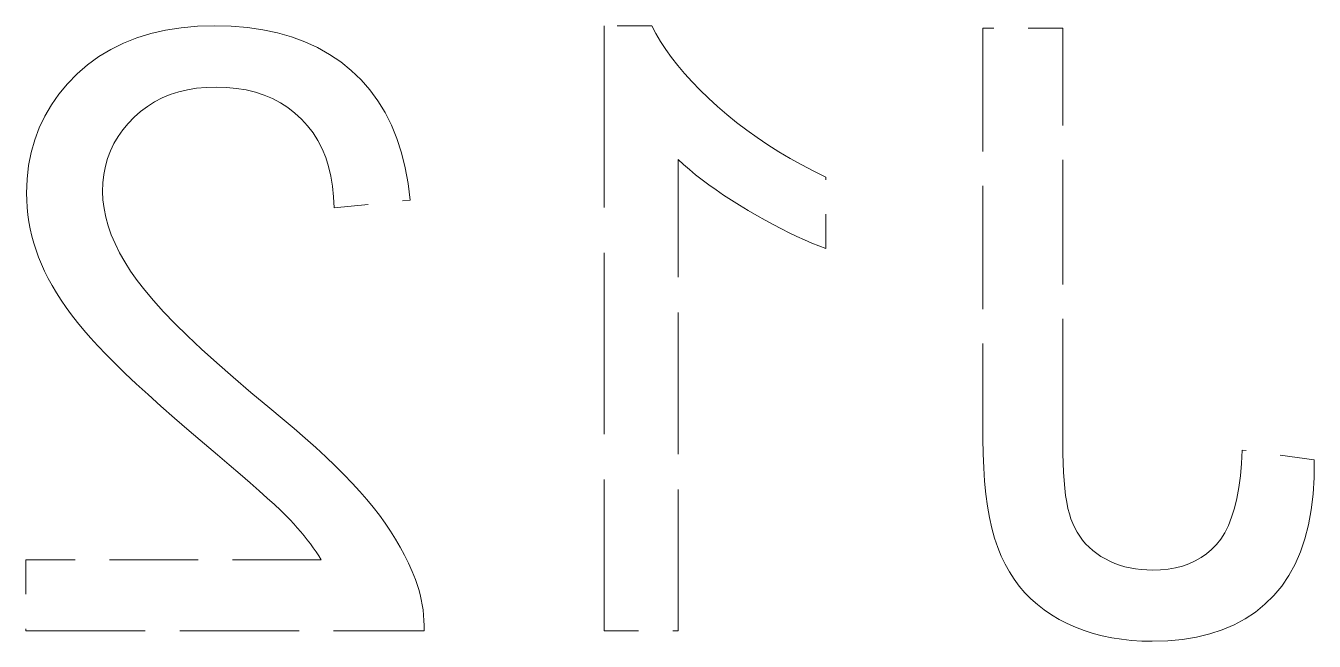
# Model space of a CAD drawing. Extents: x 23 to 417, y 3 to 294.
# Drawn here: x 236.369 to 240.112, y 137.889 to 139.676 of the extents above; entities that cross this region are included whole.
import ezdxf

# ---------------------------------------------------------------- set-up
doc = ezdxf.new("R2010")
doc.units = 0
doc.linetypes.add('DASHED', pattern=[15, 12, -3])
doc.layers.get('0').update_dxf_attribs({"lineweight": 13})

# ---------------------------------------------------------------- blocks, each defined once
blk = doc.blocks.new('BLOCK3528')
at = {"color": 7, "linetype": 'DASHED', "lineweight": 13, "ltscale": 0.002141}
blk.add_line((-67.1922, 28.2324), (-67.2741, 28.2073), dxfattribs=at)
at = {"color": 7, "linetype": 'DASHED', "lineweight": 13, "ltscale": 0.002206}
blk.add_line((-67.1062, 28.252), (-67.1922, 28.2324), dxfattribs=at)
at = {"color": 7, "linetype": 'DASHED', "lineweight": 13, "ltscale": 0.002283}
blk.add_line((-67.016, 28.2659), (-67.1062, 28.252), dxfattribs=at)
at = {"color": 7, "linetype": 'DASHED', "lineweight": 13, "ltscale": 0.002371}
blk.add_line((-66.9215, 28.2743), (-67.016, 28.2659), dxfattribs=at)
at = {"color": 7, "linetype": 'DASHED', "lineweight": 13, "ltscale": 0.002468}
blk.add_line((-66.8229, 28.2771), (-66.9215, 28.2743), dxfattribs=at)
at = {"color": 7, "linetype": 'DASHED', "lineweight": 13, "ltscale": 0.002445}
blk.add_line((-66.7251, 28.2745), (-66.8229, 28.2771), dxfattribs=at)
at = {"color": 7, "linetype": 'DASHED', "lineweight": 13, "ltscale": 0.002351}
blk.add_line((-66.6314, 28.2668), (-66.7251, 28.2745), dxfattribs=at)
at = {"color": 7, "linetype": 'DASHED', "lineweight": 13, "ltscale": 0.002264}
blk.add_line((-66.5418, 28.2538), (-66.6314, 28.2668), dxfattribs=at)
at = {"color": 7, "linetype": 'DASHED', "lineweight": 13, "ltscale": 0.002188}
blk.add_line((-66.4562, 28.2357), (-66.5418, 28.2538), dxfattribs=at)
at = {"color": 7, "linetype": 'DASHED', "lineweight": 13, "ltscale": 0.00212}
blk.add_line((-66.3746, 28.2124), (-66.4562, 28.2357), dxfattribs=at)
at = {"color": 7, "linetype": 'DASHED', "lineweight": 13, "ltscale": 0.006923}
blk.add_line((-64.2826, 28.2771), (-64.5595, 28.2771), dxfattribs=at)
at = {"color": 7, "linetype": 'DASHED', "lineweight": 13, "ltscale": 0.087858}
blk.add_line((-64.5595, 28.2771), (-64.5595, 24.7628), dxfattribs=at)
at = {"color": 7, "linetype": 'DASHED', "lineweight": 13, "ltscale": 0.001286}
blk.add_line((-64.2586, 28.2316), (-64.2826, 28.2771), dxfattribs=at)
at = {"color": 7, "linetype": 'DASHED', "lineweight": 13, "ltscale": 0.001331}
blk.add_line((-64.2314, 28.1858), (-64.2586, 28.2316), dxfattribs=at)
at = {"color": 7, "linetype": 'DASHED', "lineweight": 13, "ltscale": 0.011579}
blk.add_line((-61.8952, 28.2628), (-62.3583, 28.2628), dxfattribs=at)
at = {"color": 7, "linetype": 'DASHED', "lineweight": 13, "ltscale": 0.059627}
blk.add_line((-62.3583, 28.2628), (-62.3583, 25.8777), dxfattribs=at)
at = {"color": 7, "linetype": 'DASHED', "lineweight": 13, "ltscale": 0.060283}
blk.add_line((-61.8952, 25.8515), (-61.8952, 28.2628), dxfattribs=at)
at = {"color": 7, "linetype": 'DASHED', "lineweight": 13, "ltscale": 0.002049}
for p, q in [((-67.3517, 28.1766), (-67.4252, 28.1402)), ((-62.3573, 25.7919), (-62.3541, 25.7099))]:
    blk.add_line(p, q, dxfattribs=at)
at = {"color": 7, "linetype": 'DASHED', "lineweight": 13, "ltscale": 0.002087}
blk.add_line((-67.2741, 28.2073), (-67.3517, 28.1766), dxfattribs=at)
at = {"color": 7, "linetype": 'DASHED', "lineweight": 13, "ltscale": 0.002063}
blk.add_line((-66.2972, 28.1839), (-66.3746, 28.2124), dxfattribs=at)
at = {"color": 7, "linetype": 'DASHED', "lineweight": 13, "ltscale": 0.002019}
for p, q in [((-66.2237, 28.1502), (-66.2972, 28.1839)), ((-67.5594, 28.0509), (-67.6203, 27.9978))]:
    blk.add_line(p, q, dxfattribs=at)
at = {"color": 7, "linetype": 'DASHED', "lineweight": 13, "ltscale": 0.001988}
blk.add_line((-66.1544, 28.1113), (-66.2237, 28.1502), dxfattribs=at)
at = {"color": 7, "linetype": 'DASHED', "lineweight": 13, "ltscale": 0.001379}
blk.add_line((-64.2011, 28.1397), (-64.2314, 28.1858), dxfattribs=at)
at = {"color": 7, "linetype": 'DASHED', "lineweight": 13, "ltscale": 0.002013}
blk.add_line((-67.4944, 28.0983), (-67.5594, 28.0509), dxfattribs=at)
at = {"color": 7, "linetype": 'DASHED', "lineweight": 13, "ltscale": 0.002023}
blk.add_line((-67.4252, 28.1402), (-67.4944, 28.0983), dxfattribs=at)
at = {"color": 7, "linetype": 'DASHED', "lineweight": 13, "ltscale": 0.001969}
blk.add_line((-66.0891, 28.0673), (-66.1544, 28.1113), dxfattribs=at)
at = {"color": 7, "linetype": 'DASHED', "lineweight": 13, "ltscale": 0.00143}
blk.add_line((-64.1676, 28.0934), (-64.2011, 28.1397), dxfattribs=at)
at = {"color": 7, "linetype": 'DASHED', "lineweight": 13, "ltscale": 0.001483}
blk.add_line((-64.131, 28.0467), (-64.1676, 28.0934), dxfattribs=at)
at = {"color": 7, "linetype": 'DASHED', "lineweight": 13, "ltscale": 0.001998}
blk.add_line((-67.6203, 27.9978), (-67.6761, 27.9406), dxfattribs=at)
at = {"color": 7, "linetype": 'DASHED', "lineweight": 13, "ltscale": 0.001964}
blk.add_line((-66.0278, 28.0181), (-66.0891, 28.0673), dxfattribs=at)
at = {"color": 7, "linetype": 'DASHED', "lineweight": 13, "ltscale": 0.00196}
blk.add_line((-65.9711, 27.9639), (-66.0278, 28.0181), dxfattribs=at)
at = {"color": 7, "linetype": 'DASHED', "lineweight": 13, "ltscale": 0.001538}
blk.add_line((-64.0912, 27.9998), (-64.131, 28.0467), dxfattribs=at)
at = {"color": 7, "linetype": 'DASHED', "lineweight": 13, "ltscale": 0.001595}
blk.add_line((-64.0483, 27.9526), (-64.0912, 27.9998), dxfattribs=at)
at = {"color": 7, "linetype": 'DASHED', "lineweight": 13, "ltscale": 0.001949}
blk.add_line((-67.6761, 27.9406), (-67.726, 27.8807), dxfattribs=at)
at = {"color": 7, "linetype": 'DASHED', "lineweight": 13, "ltscale": 0.001391}
blk.add_line((-66.9263, 27.9144), (-66.8709, 27.9196), dxfattribs=at)
at = {"color": 7, "linetype": 'DASHED', "lineweight": 13, "ltscale": 0.001442}
blk.add_line((-66.8709, 27.9196), (-66.8133, 27.9214), dxfattribs=at)
at = {"color": 7, "linetype": 'DASHED', "lineweight": 13, "ltscale": 0.001521}
blk.add_line((-66.8133, 27.9214), (-66.7525, 27.9195), dxfattribs=at)
at = {"color": 7, "linetype": 'DASHED', "lineweight": 13, "ltscale": 0.001465}
blk.add_line((-66.7525, 27.9195), (-66.6941, 27.9139), dxfattribs=at)
at = {"color": 7, "linetype": 'DASHED', "lineweight": 13, "ltscale": 0.001959}
blk.add_line((-65.9194, 27.9051), (-65.9711, 27.9639), dxfattribs=at)
at = {"color": 7, "linetype": 'DASHED', "lineweight": 13, "ltscale": 0.001655}
blk.add_line((-64.0022, 27.9051), (-64.0483, 27.9526), dxfattribs=at)
at = {"color": 7, "linetype": 'DASHED', "lineweight": 13, "ltscale": 0.001912}
blk.add_line((-67.726, 27.8807), (-67.77, 27.8182), dxfattribs=at)
at = {"color": 7, "linetype": 'DASHED', "lineweight": 13, "ltscale": 0.001245}
for p, q in [((-67.17, 27.8354), (-67.1257, 27.8582)), ((-67.252, 27.7792), (-67.2121, 27.8091))]:
    blk.add_line(p, q, dxfattribs=at)
at = {"color": 7, "linetype": 'DASHED', "lineweight": 13, "ltscale": 0.00126}
blk.add_line((-67.1257, 27.8582), (-67.0792, 27.8775), dxfattribs=at)
at = {"color": 7, "linetype": 'DASHED', "lineweight": 13, "ltscale": 0.001281}
blk.add_line((-67.0792, 27.8775), (-67.0305, 27.8933), dxfattribs=at)
at = {"color": 7, "linetype": 'DASHED', "lineweight": 13, "ltscale": 0.00131}
blk.add_line((-67.0305, 27.8933), (-66.9795, 27.9056), dxfattribs=at)
at = {"color": 7, "linetype": 'DASHED', "lineweight": 13, "ltscale": 0.001348}
blk.add_line((-66.9795, 27.9056), (-66.9263, 27.9144), dxfattribs=at)
at = {"color": 7, "linetype": 'DASHED', "lineweight": 13, "ltscale": 0.001416}
blk.add_line((-66.6941, 27.9139), (-66.6383, 27.9046), dxfattribs=at)
at = {"color": 7, "linetype": 'DASHED', "lineweight": 13, "ltscale": 0.001374}
blk.add_line((-66.6383, 27.9046), (-66.5849, 27.8916), dxfattribs=at)
at = {"color": 7, "linetype": 'DASHED', "lineweight": 13, "ltscale": 0.00134}
blk.add_line((-66.5849, 27.8916), (-66.534, 27.8748), dxfattribs=at)
at = {"color": 7, "linetype": 'DASHED', "lineweight": 13, "ltscale": 0.001314}
blk.add_line((-66.534, 27.8748), (-66.4856, 27.8543), dxfattribs=at)
at = {"color": 7, "linetype": 'DASHED', "lineweight": 13, "ltscale": 0.001298}
blk.add_line((-66.4856, 27.8543), (-66.4396, 27.8301), dxfattribs=at)
at = {"color": 7, "linetype": 'DASHED', "lineweight": 13, "ltscale": 0.001971}
blk.add_line((-65.8728, 27.8415), (-65.9194, 27.9051), dxfattribs=at)
at = {"color": 7, "linetype": 'DASHED', "lineweight": 13, "ltscale": 0.001715}
blk.add_line((-63.953, 27.8573), (-64.0022, 27.9051), dxfattribs=at)
at = {"color": 7, "linetype": 'DASHED', "lineweight": 13, "ltscale": 0.001778}
blk.add_line((-63.9006, 27.8092), (-63.953, 27.8573), dxfattribs=at)
at = {"color": 7, "linetype": 'DASHED', "lineweight": 13, "ltscale": 0.001889}
blk.add_line((-67.77, 27.8182), (-67.8082, 27.7529), dxfattribs=at)
at = {"color": 7, "linetype": 'DASHED', "lineweight": 13, "ltscale": 0.001257}
blk.add_line((-67.2896, 27.7459), (-67.252, 27.7792), dxfattribs=at)
at = {"color": 7, "linetype": 'DASHED', "lineweight": 13, "ltscale": 0.001241}
blk.add_line((-67.2121, 27.8091), (-67.17, 27.8354), dxfattribs=at)
at = {"color": 7, "linetype": 'DASHED', "lineweight": 13, "ltscale": 0.001291}
blk.add_line((-66.4396, 27.8301), (-66.3962, 27.8022), dxfattribs=at)
at = {"color": 7, "linetype": 'DASHED', "lineweight": 13, "ltscale": 0.001295}
blk.add_line((-66.3962, 27.8022), (-66.3552, 27.7706), dxfattribs=at)
at = {"color": 7, "linetype": 'DASHED', "lineweight": 13, "ltscale": 0.001307}
for p, q in [((-66.3552, 27.7706), (-66.3167, 27.7352)), ((-66.2813, 27.6965), (-66.2496, 27.655))]:
    blk.add_line(p, q, dxfattribs=at)
at = {"color": 7, "linetype": 'DASHED', "lineweight": 13, "ltscale": 0.001999}
blk.add_line((-65.8311, 27.7732), (-65.8728, 27.8415), dxfattribs=at)
at = {"color": 7, "linetype": 'DASHED', "lineweight": 13, "ltscale": 0.002042}
blk.add_line((-65.7945, 27.7002), (-65.8311, 27.7732), dxfattribs=at)
at = {"color": 7, "linetype": 'DASHED', "lineweight": 13, "ltscale": 0.001814}
blk.add_line((-63.8458, 27.7617), (-63.9006, 27.8092), dxfattribs=at)
at = {"color": 7, "linetype": 'DASHED', "lineweight": 13, "ltscale": 0.00188}
for p, q in [((-67.8082, 27.7529), (-67.8405, 27.685)), ((-60.5815, 25.0844), (-60.5453, 25.1503))]:
    blk.add_line(p, q, dxfattribs=at)
at = {"color": 7, "linetype": 'DASHED', "lineweight": 13, "ltscale": 0.001217}
blk.add_line((-67.3554, 27.6725), (-67.3243, 27.71), dxfattribs=at)
at = {"color": 7, "linetype": 'DASHED', "lineweight": 13, "ltscale": 0.001248}
blk.add_line((-67.3243, 27.71), (-67.2896, 27.7459), dxfattribs=at)
at = {"color": 7, "linetype": 'DASHED', "lineweight": 13, "ltscale": 0.001311}
blk.add_line((-66.3167, 27.7352), (-66.2813, 27.6965), dxfattribs=at)
at = {"color": 7, "linetype": 'DASHED', "lineweight": 13, "ltscale": 0.002097}
blk.add_line((-65.7628, 27.6226), (-65.7945, 27.7002), dxfattribs=at)
at = {"color": 7, "linetype": 'DASHED', "lineweight": 13, "ltscale": 0.001827}
blk.add_line((-63.7891, 27.7156), (-63.8458, 27.7617), dxfattribs=at)
at = {"color": 7, "linetype": 'DASHED', "lineweight": 13, "ltscale": 0.001839}
blk.add_line((-63.7306, 27.6709), (-63.7891, 27.7156), dxfattribs=at)
at = {"color": 7, "linetype": 'DASHED', "lineweight": 13, "ltscale": 0.001884}
blk.add_line((-67.8405, 27.685), (-67.867, 27.6145), dxfattribs=at)
at = {"color": 7, "linetype": 'DASHED', "lineweight": 13, "ltscale": 0.001178}
blk.add_line((-67.4065, 27.5927), (-67.3828, 27.6334), dxfattribs=at)
at = {"color": 7, "linetype": 'DASHED', "lineweight": 13, "ltscale": 0.001194}
blk.add_line((-67.3828, 27.6334), (-67.3554, 27.6725), dxfattribs=at)
at = {"color": 7, "linetype": 'DASHED', "lineweight": 13, "ltscale": 0.001313}
blk.add_line((-66.2496, 27.655), (-66.2215, 27.6105), dxfattribs=at)
at = {"color": 7, "linetype": 'DASHED', "lineweight": 13, "ltscale": 0.002164}
blk.add_line((-65.7362, 27.5402), (-65.7628, 27.6226), dxfattribs=at)
at = {"color": 7, "linetype": 'DASHED', "lineweight": 13, "ltscale": 0.001855}
blk.add_line((-63.6703, 27.6277), (-63.7306, 27.6709), dxfattribs=at)
at = {"color": 7, "linetype": 'DASHED', "lineweight": 13, "ltscale": 0.001872}
blk.add_line((-63.6082, 27.5859), (-63.6703, 27.6277), dxfattribs=at)
at = {"color": 7, "linetype": 'DASHED', "lineweight": 13, "ltscale": 0.001902}
blk.add_line((-67.867, 27.6145), (-67.8875, 27.5412), dxfattribs=at)
at = {"color": 7, "linetype": 'DASHED', "lineweight": 13, "ltscale": 0.001172}
blk.add_line((-67.443, 27.5065), (-67.4266, 27.5504), dxfattribs=at)
at = {"color": 7, "linetype": 'DASHED', "lineweight": 13, "ltscale": 0.001171}
blk.add_line((-67.4266, 27.5504), (-67.4065, 27.5927), dxfattribs=at)
at = {"color": 7, "linetype": 'DASHED', "lineweight": 13, "ltscale": 0.00133}
blk.add_line((-66.2215, 27.6105), (-66.1972, 27.5633), dxfattribs=at)
at = {"color": 7, "linetype": 'DASHED', "lineweight": 13, "ltscale": 0.001356}
for p, q in [((-66.1972, 27.5633), (-66.1765, 27.5131)), ((-61.77, 24.7651), (-61.7184, 24.7487))]:
    blk.add_line(p, q, dxfattribs=at)
at = {"color": 7, "linetype": 'DASHED', "lineweight": 13, "ltscale": 0.00189}
blk.add_line((-63.5442, 27.5456), (-63.6082, 27.5859), dxfattribs=at)
at = {"color": 7, "linetype": 'DASHED', "lineweight": 13, "ltscale": 0.00191}
blk.add_line((-63.4785, 27.5067), (-63.5442, 27.5456), dxfattribs=at)
at = {"color": 7, "linetype": 'DASHED', "lineweight": 13, "ltscale": 0.001933}
blk.add_line((-67.8875, 27.5412), (-67.9022, 27.4653), dxfattribs=at)
at = {"color": 7, "linetype": 'DASHED', "lineweight": 13, "ltscale": 0.001181}
blk.add_line((-67.4558, 27.461), (-67.443, 27.5065), dxfattribs=at)
at = {"color": 7, "linetype": 'DASHED', "lineweight": 13, "ltscale": 0.001392}
blk.add_line((-66.1765, 27.5131), (-66.1594, 27.4601), dxfattribs=at)
at = {"color": 7, "linetype": 'DASHED', "lineweight": 13, "ltscale": 0.002243}
blk.add_line((-65.7146, 27.4531), (-65.7362, 27.5402), dxfattribs=at)
at = {"color": 7, "linetype": 'DASHED', "lineweight": 13, "ltscale": 0.06846}
blk.add_line((-64.1298, 24.7628), (-64.1298, 27.5012), dxfattribs=at)
at = {"color": 7, "linetype": 'DASHED', "lineweight": 13, "ltscale": 0.00109}
blk.add_line((-64.1298, 27.5012), (-64.0978, 27.4716), dxfattribs=at)
at = {"color": 7, "linetype": 'DASHED', "lineweight": 13, "ltscale": 0.001126}
blk.add_line((-64.0978, 27.4716), (-64.0639, 27.442), dxfattribs=at)
at = {"color": 7, "linetype": 'DASHED', "lineweight": 13, "ltscale": 0.001931}
blk.add_line((-63.4109, 27.4692), (-63.4785, 27.5067), dxfattribs=at)
at = {"color": 7, "linetype": 'DASHED', "lineweight": 13, "ltscale": 0.001955}
blk.add_line((-63.3415, 27.4332), (-63.4109, 27.4692), dxfattribs=at)
at = {"color": 7, "linetype": 'DASHED', "lineweight": 13, "ltscale": 0.001977}
blk.add_line((-67.9022, 27.4653), (-67.911, 27.3867), dxfattribs=at)
at = {"color": 7, "linetype": 'DASHED', "lineweight": 13, "ltscale": 0.001225}
blk.add_line((-67.4704, 27.3653), (-67.4649, 27.414), dxfattribs=at)
at = {"color": 7, "linetype": 'DASHED', "lineweight": 13, "ltscale": 0.001199}
blk.add_line((-67.4649, 27.414), (-67.4558, 27.461), dxfattribs=at)
at = {"color": 7, "linetype": 'DASHED', "lineweight": 13, "ltscale": 0.001436}
blk.add_line((-66.1594, 27.4601), (-66.1461, 27.4043), dxfattribs=at)
at = {"color": 7, "linetype": 'DASHED', "lineweight": 13, "ltscale": 0.001488}
blk.add_line((-66.1461, 27.4043), (-66.1364, 27.3455), dxfattribs=at)
at = {"color": 7, "linetype": 'DASHED', "lineweight": 13, "ltscale": 0.002332}
blk.add_line((-65.698, 27.3613), (-65.7146, 27.4531), dxfattribs=at)
at = {"color": 7, "linetype": 'DASHED', "lineweight": 13, "ltscale": 0.001163}
for p, q in [((-64.0639, 27.442), (-64.028, 27.4124)), ((-63.3953, 27.0342), (-63.3526, 27.0157))]:
    blk.add_line(p, q, dxfattribs=at)
at = {"color": 7, "linetype": 'DASHED', "lineweight": 13, "ltscale": 0.0012}
blk.add_line((-64.028, 27.4124), (-63.9902, 27.3828), dxfattribs=at)
at = {"color": 7, "linetype": 'DASHED', "lineweight": 13, "ltscale": 0.001979}
blk.add_line((-63.2703, 27.3985), (-63.3415, 27.4332), dxfattribs=at)
at = {"color": 7, "linetype": 'DASHED', "lineweight": 13, "ltscale": 0.010385}
blk.add_line((-63.2703, 26.9831), (-63.2703, 27.3985), dxfattribs=at)
at = {"color": 7, "linetype": 'DASHED', "lineweight": 13, "ltscale": 0.002033}
blk.add_line((-67.911, 27.3867), (-67.9139, 27.3054), dxfattribs=at)
at = {"color": 7, "linetype": 'DASHED', "lineweight": 13, "ltscale": 0.001258}
blk.add_line((-67.4722, 27.315), (-67.4704, 27.3653), dxfattribs=at)
at = {"color": 7, "linetype": 'DASHED', "lineweight": 13, "ltscale": 0.001547}
blk.add_line((-66.1364, 27.3455), (-66.1304, 27.2839), dxfattribs=at)
at = {"color": 7, "linetype": 'DASHED', "lineweight": 13, "ltscale": 0.002429}
blk.add_line((-65.6864, 27.2648), (-65.698, 27.3613), dxfattribs=at)
at = {"color": 7, "linetype": 'DASHED', "lineweight": 13, "ltscale": 0.001239}
blk.add_line((-63.9902, 27.3828), (-63.9505, 27.3532), dxfattribs=at)
at = {"color": 7, "linetype": 'DASHED', "lineweight": 13, "ltscale": 0.001278}
blk.add_line((-63.9505, 27.3532), (-63.9088, 27.3236), dxfattribs=at)
at = {"color": 7, "linetype": 'DASHED', "lineweight": 13, "ltscale": 0.001318}
blk.add_line((-63.9088, 27.3236), (-63.8652, 27.294), dxfattribs=at)
at = {"color": 7, "linetype": 'DASHED', "lineweight": 13, "ltscale": 0.001049}
for p, q in [((-67.9139, 27.3054), (-67.9131, 27.2635)), ((-67.9062, 27.18), (-67.9002, 27.1385))]:
    blk.add_line(p, q, dxfattribs=at)
at = {"color": 7, "linetype": 'DASHED', "lineweight": 13, "ltscale": 0.001047}
for p, q in [((-67.9131, 27.2635), (-67.9105, 27.2217)), ((-67.9105, 27.2217), (-67.9062, 27.18))]:
    blk.add_line(p, q, dxfattribs=at)
at = {"color": 7, "linetype": 'DASHED', "lineweight": 13, "ltscale": 0.001226}
for p, q in [((-67.4703, 27.266), (-67.4722, 27.315)), ((-67.7662, 26.7687), (-67.7411, 26.7266))]:
    blk.add_line(p, q, dxfattribs=at)
at = {"color": 7, "linetype": 'DASHED', "lineweight": 13, "ltscale": 0.001249}
blk.add_line((-67.4642, 27.2164), (-67.4703, 27.266), dxfattribs=at)
at = {"color": 7, "linetype": 'DASHED', "lineweight": 13, "ltscale": 0.001613}
blk.add_line((-66.1304, 27.2839), (-66.1281, 27.2195), dxfattribs=at)
at = {"color": 7, "linetype": 'DASHED', "lineweight": 13, "ltscale": 0.0111}
blk.add_line((-66.1281, 27.2195), (-65.6864, 27.2648), dxfattribs=at)
at = {"color": 7, "linetype": 'DASHED', "lineweight": 13, "ltscale": 0.001358}
blk.add_line((-63.8652, 27.294), (-63.8196, 27.2644), dxfattribs=at)
at = {"color": 7, "linetype": 'DASHED', "lineweight": 13, "ltscale": 0.001399}
blk.add_line((-63.8196, 27.2644), (-63.7722, 27.2348), dxfattribs=at)
at = {"color": 7, "linetype": 'DASHED', "lineweight": 13, "ltscale": 0.00128}
for p, q in [((-67.4542, 27.1662), (-67.4642, 27.2164)), ((-63.5295, 27.0986), (-63.4837, 27.0756)), ((-62.0027, 24.8848), (-61.9603, 24.8561))]:
    blk.add_line(p, q, dxfattribs=at)
at = {"color": 7, "linetype": 'DASHED', "lineweight": 13, "ltscale": 0.00144}
for p, q in [((-63.7722, 27.2348), (-63.7228, 27.2052)), ((-63.7228, 27.2052), (-63.6729, 27.1763))]:
    blk.add_line(p, q, dxfattribs=at)
at = {"color": 7, "linetype": 'DASHED', "lineweight": 13, "ltscale": 0.0014}
for p, q in [((-63.6729, 27.1763), (-63.6241, 27.1489)), ((-66.5158, 25.5347), (-66.4744, 25.4969)), ((-65.7997, 25.3423), (-65.8311, 25.3886))]:
    blk.add_line(p, q, dxfattribs=at)
at = {"color": 7, "linetype": 'DASHED', "lineweight": 13, "ltscale": 0.001052}
blk.add_line((-67.9002, 27.1385), (-67.8924, 27.0971), dxfattribs=at)
at = {"color": 7, "linetype": 'DASHED', "lineweight": 13, "ltscale": 0.001058}
blk.add_line((-67.8924, 27.0971), (-67.883, 27.0559), dxfattribs=at)
at = {"color": 7, "linetype": 'DASHED', "lineweight": 13, "ltscale": 0.001317}
for p, q in [((-67.4402, 27.1154), (-67.4542, 27.1662)), ((-61.9155, 24.8296), (-61.8686, 24.8056))]:
    blk.add_line(p, q, dxfattribs=at)
at = {"color": 7, "linetype": 'DASHED', "lineweight": 13, "ltscale": 0.001362}
blk.add_line((-67.4221, 27.064), (-67.4402, 27.1154), dxfattribs=at)
at = {"color": 7, "linetype": 'DASHED', "lineweight": 13, "ltscale": 0.00136}
blk.add_line((-63.6241, 27.1489), (-63.5762, 27.123), dxfattribs=at)
at = {"color": 7, "linetype": 'DASHED', "lineweight": 13, "ltscale": 0.001319}
blk.add_line((-63.5762, 27.123), (-63.5295, 27.0986), dxfattribs=at)
at = {"color": 7, "linetype": 'DASHED', "lineweight": 13, "ltscale": 0.001065}
blk.add_line((-67.883, 27.0559), (-67.8718, 27.0148), dxfattribs=at)
at = {"color": 7, "linetype": 'DASHED', "lineweight": 13, "ltscale": 0.001412}
blk.add_line((-67.4001, 27.012), (-67.4221, 27.064), dxfattribs=at)
at = {"color": 7, "linetype": 'DASHED', "lineweight": 13, "ltscale": 0.00124}
blk.add_line((-63.4837, 27.0756), (-63.439, 27.0542), dxfattribs=at)
at = {"color": 7, "linetype": 'DASHED', "lineweight": 13, "ltscale": 0.001202}
blk.add_line((-63.439, 27.0542), (-63.3953, 27.0342), dxfattribs=at)
at = {"color": 7, "linetype": 'DASHED', "lineweight": 13, "ltscale": 0.001073}
blk.add_line((-67.8718, 27.0148), (-67.8589, 26.9739), dxfattribs=at)
at = {"color": 7, "linetype": 'DASHED', "lineweight": 13, "ltscale": 0.001084}
blk.add_line((-67.8589, 26.9739), (-67.8443, 26.9331), dxfattribs=at)
at = {"color": 7, "linetype": 'DASHED', "lineweight": 13, "ltscale": 0.001467}
blk.add_line((-67.374, 26.9594), (-67.4001, 27.012), dxfattribs=at)
at = {"color": 7, "linetype": 'DASHED', "lineweight": 13, "ltscale": 0.001527}
blk.add_line((-67.3439, 26.9062), (-67.374, 26.9594), dxfattribs=at)
at = {"color": 7, "linetype": 'DASHED', "lineweight": 13, "ltscale": 0.001125}
blk.add_line((-63.3526, 27.0157), (-63.311, 26.9987), dxfattribs=at)
at = {"color": 7, "linetype": 'DASHED', "lineweight": 13, "ltscale": 0.001087}
blk.add_line((-63.311, 26.9987), (-63.2703, 26.9831), dxfattribs=at)
at = {"color": 7, "linetype": 'DASHED', "lineweight": 13, "ltscale": 0.001095}
blk.add_line((-67.8443, 26.9331), (-67.828, 26.8924), dxfattribs=at)
at = {"color": 7, "linetype": 'DASHED', "lineweight": 13, "ltscale": 0.001118}
blk.add_line((-67.828, 26.8924), (-67.8097, 26.8516), dxfattribs=at)
at = {"color": 7, "linetype": 'DASHED', "lineweight": 13, "ltscale": 0.001592}
blk.add_line((-67.3098, 26.8525), (-67.3439, 26.9062), dxfattribs=at)
at = {"color": 7, "linetype": 'DASHED', "lineweight": 13, "ltscale": 0.001152}
blk.add_line((-67.8097, 26.8516), (-67.7891, 26.8104), dxfattribs=at)
at = {"color": 7, "linetype": 'DASHED', "lineweight": 13, "ltscale": 0.001188}
blk.add_line((-67.7891, 26.8104), (-67.7662, 26.7687), dxfattribs=at)
at = {"color": 7, "linetype": 'DASHED', "lineweight": 13, "ltscale": 0.00166}
blk.add_line((-67.2717, 26.7981), (-67.3098, 26.8525), dxfattribs=at)
at = {"color": 7, "linetype": 'DASHED', "lineweight": 13, "ltscale": 0.00179}
blk.add_line((-67.2279, 26.7415), (-67.2717, 26.7981), dxfattribs=at)
at = {"color": 7, "linetype": 'DASHED', "lineweight": 13, "ltscale": 0.001264}
blk.add_line((-67.7411, 26.7266), (-67.7137, 26.6841), dxfattribs=at)
at = {"color": 7, "linetype": 'DASHED', "lineweight": 13, "ltscale": 0.001982}
blk.add_line((-67.1767, 26.681), (-67.2279, 26.7415), dxfattribs=at)
at = {"color": 7, "linetype": 'DASHED', "lineweight": 13, "ltscale": 0.001305}
blk.add_line((-67.7137, 26.6841), (-67.684, 26.6411), dxfattribs=at)
at = {"color": 7, "linetype": 'DASHED', "lineweight": 13, "ltscale": 0.002177}
blk.add_line((-67.1181, 26.6166), (-67.1767, 26.681), dxfattribs=at)
at = {"color": 7, "linetype": 'DASHED', "lineweight": 13, "ltscale": 0.001347}
blk.add_line((-67.684, 26.6411), (-67.6521, 26.5978), dxfattribs=at)
at = {"color": 7, "linetype": 'DASHED', "lineweight": 13, "ltscale": 0.001389}
blk.add_line((-67.6521, 26.5978), (-67.6179, 26.554), dxfattribs=at)
at = {"color": 7, "linetype": 'DASHED', "lineweight": 13, "ltscale": 0.002374}
blk.add_line((-67.0521, 26.5483), (-67.1181, 26.6166), dxfattribs=at)
at = {"color": 7, "linetype": 'DASHED', "lineweight": 13, "ltscale": 0.001433}
blk.add_line((-67.6179, 26.554), (-67.5814, 26.5097), dxfattribs=at)
at = {"color": 7, "linetype": 'DASHED', "lineweight": 13, "ltscale": 0.001478}
blk.add_line((-67.5814, 26.5097), (-67.5427, 26.465), dxfattribs=at)
at = {"color": 7, "linetype": 'DASHED', "lineweight": 13, "ltscale": 0.002574}
blk.add_line((-66.9786, 26.4761), (-67.0521, 26.5483), dxfattribs=at)
at = {"color": 7, "linetype": 'DASHED', "lineweight": 13, "ltscale": 0.001576}
blk.add_line((-67.5427, 26.465), (-67.5002, 26.4185), dxfattribs=at)
at = {"color": 7, "linetype": 'DASHED', "lineweight": 13, "ltscale": 0.002775}
blk.add_line((-66.8978, 26.4), (-66.9786, 26.4761), dxfattribs=at)
at = {"color": 7, "linetype": 'DASHED', "lineweight": 13, "ltscale": 0.001727}
blk.add_line((-67.5002, 26.4185), (-67.4524, 26.3686), dxfattribs=at)
at = {"color": 7, "linetype": 'DASHED', "lineweight": 13, "ltscale": 0.001879}
blk.add_line((-67.4524, 26.3686), (-67.3993, 26.3154), dxfattribs=at)
at = {"color": 7, "linetype": 'DASHED', "lineweight": 13, "ltscale": 0.002977}
blk.add_line((-66.8096, 26.32), (-66.8978, 26.4), dxfattribs=at)
at = {"color": 7, "linetype": 'DASHED', "lineweight": 13, "ltscale": 0.002032}
blk.add_line((-67.3993, 26.3154), (-67.341, 26.2588), dxfattribs=at)
at = {"color": 7, "linetype": 'DASHED', "lineweight": 13, "ltscale": 0.003179}
blk.add_line((-66.714, 26.2362), (-66.8096, 26.32), dxfattribs=at)
at = {"color": 7, "linetype": 'DASHED', "lineweight": 13, "ltscale": 0.002185}
blk.add_line((-67.341, 26.2588), (-67.2774, 26.1988), dxfattribs=at)
at = {"color": 7, "linetype": 'DASHED', "lineweight": 13, "ltscale": 0.002339}
blk.add_line((-67.2774, 26.1988), (-67.2085, 26.1356), dxfattribs=at)
at = {"color": 7, "linetype": 'DASHED', "lineweight": 13, "ltscale": 0.003383}
blk.add_line((-66.611, 26.1484), (-66.714, 26.2362), dxfattribs=at)
at = {"color": 7, "linetype": 'DASHED', "lineweight": 13, "ltscale": 0.002492}
blk.add_line((-67.2085, 26.1356), (-67.1343, 26.069), dxfattribs=at)
at = {"color": 7, "linetype": 'DASHED', "lineweight": 13, "ltscale": 0.003587}
blk.add_line((-66.5006, 26.0568), (-66.611, 26.1484), dxfattribs=at)
at = {"color": 7, "linetype": 'DASHED', "lineweight": 13, "ltscale": 0.002646}
blk.add_line((-67.1343, 26.069), (-67.0549, 25.999), dxfattribs=at)
at = {"color": 7, "linetype": 'DASHED', "lineweight": 13, "ltscale": 0.002331}
blk.add_line((-66.4288, 25.9973), (-66.5006, 26.0568), dxfattribs=at)
at = {"color": 7, "linetype": 'DASHED', "lineweight": 13, "ltscale": 0.002801}
blk.add_line((-67.0549, 25.999), (-66.9702, 25.9257), dxfattribs=at)
at = {"color": 7, "linetype": 'DASHED', "lineweight": 13, "ltscale": 0.002241}
blk.add_line((-66.3604, 25.9393), (-66.4288, 25.9973), dxfattribs=at)
at = {"color": 7, "linetype": 'DASHED', "lineweight": 13, "ltscale": 0.002955}
blk.add_line((-66.9702, 25.9257), (-66.8802, 25.8491), dxfattribs=at)
at = {"color": 7, "linetype": 'DASHED', "lineweight": 13, "ltscale": 0.002152}
blk.add_line((-66.2955, 25.8827), (-66.3604, 25.9393), dxfattribs=at)
at = {"color": 7, "linetype": 'DASHED', "lineweight": 13, "ltscale": 0.002438}
blk.add_line((-66.8802, 25.8491), (-66.8056, 25.7862), dxfattribs=at)
at = {"color": 7, "linetype": 'DASHED', "lineweight": 13, "ltscale": 0.002064}
blk.add_line((-66.2341, 25.8276), (-66.2955, 25.8827), dxfattribs=at)
at = {"color": 7, "linetype": 'DASHED', "lineweight": 13, "ltscale": 0.001976}
blk.add_line((-66.1762, 25.7739), (-66.2341, 25.8276), dxfattribs=at)
at = {"color": 7, "linetype": 'DASHED', "lineweight": 13, "ltscale": 0.002147}
blk.add_line((-62.3583, 25.8777), (-62.3573, 25.7919), dxfattribs=at)
at = {"color": 7, "linetype": 'DASHED', "lineweight": 13, "ltscale": 0.001463}
blk.add_line((-61.8947, 25.7929), (-61.8952, 25.8515), dxfattribs=at)
at = {"color": 7, "linetype": 'DASHED', "lineweight": 13, "ltscale": 0.002265}
blk.add_line((-66.8056, 25.7862), (-66.7365, 25.7276), dxfattribs=at)
at = {"color": 7, "linetype": 'DASHED', "lineweight": 13, "ltscale": 0.001888}
blk.add_line((-66.1217, 25.7216), (-66.1762, 25.7739), dxfattribs=at)
at = {"color": 7, "linetype": 'DASHED', "lineweight": 13, "ltscale": 0.001382}
blk.add_line((-61.8933, 25.7377), (-61.8947, 25.7929), dxfattribs=at)
at = {"color": 7, "linetype": 'DASHED', "lineweight": 13, "ltscale": 0.001945}
blk.add_line((-60.8518, 25.8133), (-60.8564, 25.7356), dxfattribs=at)
at = {"color": 7, "linetype": 'DASHED', "lineweight": 13, "ltscale": 0.010542}
blk.add_line((-60.4341, 25.756), (-60.8518, 25.8133), dxfattribs=at)
at = {"color": 7, "linetype": 'DASHED', "lineweight": 13, "ltscale": 0.00255}
blk.add_line((-60.4347, 25.654), (-60.4341, 25.756), dxfattribs=at)
at = {"color": 7, "linetype": 'DASHED', "lineweight": 13, "ltscale": 0.002092}
blk.add_line((-66.7365, 25.7276), (-66.673, 25.6731), dxfattribs=at)
at = {"color": 7, "linetype": 'DASHED', "lineweight": 13, "ltscale": 0.001919}
blk.add_line((-66.673, 25.6731), (-66.6151, 25.6228), dxfattribs=at)
at = {"color": 7, "linetype": 'DASHED', "lineweight": 13, "ltscale": 0.001802}
blk.add_line((-66.0706, 25.6707), (-66.1217, 25.7216), dxfattribs=at)
at = {"color": 7, "linetype": 'DASHED', "lineweight": 13, "ltscale": 0.001953}
blk.add_line((-62.3541, 25.7099), (-62.3488, 25.632), dxfattribs=at)
at = {"color": 7, "linetype": 'DASHED', "lineweight": 13, "ltscale": 0.001301}
for p, q in [((-61.8909, 25.6857), (-61.8933, 25.7377)), ((-61.9603, 24.8561), (-61.9155, 24.8296))]:
    blk.add_line(p, q, dxfattribs=at)
at = {"color": 7, "linetype": 'DASHED', "lineweight": 13, "ltscale": 0.001221}
blk.add_line((-61.8875, 25.637), (-61.8909, 25.6857), dxfattribs=at)
at = {"color": 7, "linetype": 'DASHED', "lineweight": 13, "ltscale": 0.001824}
blk.add_line((-60.8564, 25.7356), (-60.8632, 25.663), dxfattribs=at)
at = {"color": 7, "linetype": 'DASHED', "lineweight": 13, "ltscale": 0.001746}
blk.add_line((-66.6151, 25.6228), (-66.5626, 25.5766), dxfattribs=at)
at = {"color": 7, "linetype": 'DASHED', "lineweight": 13, "ltscale": 0.001714}
blk.add_line((-66.0231, 25.6213), (-66.0706, 25.6707), dxfattribs=at)
at = {"color": 7, "linetype": 'DASHED', "lineweight": 13, "ltscale": 0.00163}
blk.add_line((-65.979, 25.5733), (-66.0231, 25.6213), dxfattribs=at)
at = {"color": 7, "linetype": 'DASHED', "lineweight": 13, "ltscale": 0.001859}
for p, q in [((-62.3488, 25.632), (-62.3413, 25.558)), ((-60.9679, 24.7694), (-60.8995, 24.7985))]:
    blk.add_line(p, q, dxfattribs=at)
at = {"color": 7, "linetype": 'DASHED', "lineweight": 13, "ltscale": 0.001141}
blk.add_line((-61.8832, 25.5915), (-61.8875, 25.637), dxfattribs=at)
at = {"color": 7, "linetype": 'DASHED', "lineweight": 13, "ltscale": 0.001705}
blk.add_line((-60.8632, 25.663), (-60.8724, 25.5954), dxfattribs=at)
at = {"color": 7, "linetype": 'DASHED', "lineweight": 13, "ltscale": 0.002425}
blk.add_line((-60.4404, 25.5571), (-60.4347, 25.654), dxfattribs=at)
at = {"color": 7, "linetype": 'DASHED', "lineweight": 13, "ltscale": 0.001573}
blk.add_line((-66.5626, 25.5766), (-66.5158, 25.5347), dxfattribs=at)
at = {"color": 7, "linetype": 'DASHED', "lineweight": 13, "ltscale": 0.001545}
blk.add_line((-65.9383, 25.5268), (-65.979, 25.5733), dxfattribs=at)
at = {"color": 7, "linetype": 'DASHED', "lineweight": 13, "ltscale": 0.001487}
blk.add_line((-65.9005, 25.4809), (-65.9383, 25.5268), dxfattribs=at)
at = {"color": 7, "linetype": 'DASHED', "lineweight": 13, "ltscale": 0.001767}
blk.add_line((-62.3413, 25.558), (-62.3318, 25.488), dxfattribs=at)
at = {"color": 7, "linetype": 'DASHED', "lineweight": 13, "ltscale": 0.001063}
blk.add_line((-61.878, 25.5494), (-61.8832, 25.5915), dxfattribs=at)
at = {"color": 7, "linetype": 'DASHED', "lineweight": 13, "ltscale": 0.000984829}
blk.add_line((-61.8718, 25.5105), (-61.878, 25.5494), dxfattribs=at)
at = {"color": 7, "linetype": 'DASHED', "lineweight": 13, "ltscale": 0.001477}
blk.add_line((-60.884, 25.5329), (-60.8978, 25.4754), dxfattribs=at)
at = {"color": 7, "linetype": 'DASHED', "lineweight": 13, "ltscale": 0.001589}
blk.add_line((-60.8724, 25.5954), (-60.884, 25.5329), dxfattribs=at)
at = {"color": 7, "linetype": 'DASHED', "lineweight": 13, "ltscale": 0.002308}
blk.add_line((-60.4512, 25.4655), (-60.4404, 25.5571), dxfattribs=at)
at = {"color": 7, "linetype": 'DASHED', "lineweight": 13, "ltscale": 0.001228}
blk.add_line((-66.4744, 25.4969), (-66.4386, 25.4633), dxfattribs=at)
at = {"color": 7, "linetype": 'DASHED', "lineweight": 13, "ltscale": 0.001055}
blk.add_line((-66.4386, 25.4633), (-66.4083, 25.4338), dxfattribs=at)
at = {"color": 7, "linetype": 'DASHED', "lineweight": 13, "ltscale": 0.001457}
blk.add_line((-65.8647, 25.4348), (-65.9005, 25.4809), dxfattribs=at)
at = {"color": 7, "linetype": 'DASHED', "lineweight": 13, "ltscale": 0.001677}
blk.add_line((-62.3318, 25.488), (-62.3201, 25.4219), dxfattribs=at)
at = {"color": 7, "linetype": 'DASHED', "lineweight": 13, "ltscale": 0.000908587}
blk.add_line((-61.8646, 25.4748), (-61.8718, 25.5105), dxfattribs=at)
at = {"color": 7, "linetype": 'DASHED', "lineweight": 13, "ltscale": 0.000834165}
blk.add_line((-61.8565, 25.4425), (-61.8646, 25.4748), dxfattribs=at)
at = {"color": 7, "linetype": 'DASHED', "lineweight": 13, "ltscale": 0.001371}
blk.add_line((-60.8978, 25.4754), (-60.914, 25.4231), dxfattribs=at)
at = {"color": 7, "linetype": 'DASHED', "lineweight": 13, "ltscale": 0.002199}
blk.add_line((-60.4671, 25.3789), (-60.4512, 25.4655), dxfattribs=at)
at = {"color": 7, "linetype": 'DASHED', "lineweight": 13, "ltscale": 0.000883314}
blk.add_line((-66.4083, 25.4338), (-66.3836, 25.4086), dxfattribs=at)
at = {"color": 7, "linetype": 'DASHED', "lineweight": 13, "ltscale": 0.000792035}
blk.add_line((-66.3836, 25.4086), (-66.362, 25.3854), dxfattribs=at)
at = {"color": 7, "linetype": 'DASHED', "lineweight": 13, "ltscale": 0.00077906}
blk.add_line((-66.362, 25.3854), (-66.3412, 25.3622), dxfattribs=at)
at = {"color": 7, "linetype": 'DASHED', "lineweight": 13, "ltscale": 0.001428}
for p, q in [((-65.8311, 25.3886), (-65.8647, 25.4348)), ((-62.2904, 25.3017), (-62.2723, 25.2475))]:
    blk.add_line(p, q, dxfattribs=at)
at = {"color": 7, "linetype": 'DASHED', "lineweight": 13, "ltscale": 0.00159}
blk.add_line((-62.3201, 25.4219), (-62.3063, 25.3598), dxfattribs=at)
at = {"color": 7, "linetype": 'DASHED', "lineweight": 13, "ltscale": 0.000761759}
blk.add_line((-61.8474, 25.4134), (-61.8565, 25.4425), dxfattribs=at)
at = {"color": 7, "linetype": 'DASHED', "lineweight": 13, "ltscale": 0.000720189}
blk.add_line((-61.8371, 25.3865), (-61.8474, 25.4134), dxfattribs=at)
at = {"color": 7, "linetype": 'DASHED', "lineweight": 13, "ltscale": 0.000708804}
blk.add_line((-61.8252, 25.3608), (-61.8371, 25.3865), dxfattribs=at)
at = {"color": 7, "linetype": 'DASHED', "lineweight": 13, "ltscale": 0.001179}
blk.add_line((-60.9326, 25.3757), (-60.9535, 25.3335), dxfattribs=at)
at = {"color": 7, "linetype": 'DASHED', "lineweight": 13, "ltscale": 0.001271}
blk.add_line((-60.914, 25.4231), (-60.9326, 25.3757), dxfattribs=at)
at = {"color": 7, "linetype": 'DASHED', "lineweight": 13, "ltscale": 0.002101}
blk.add_line((-60.4881, 25.2976), (-60.4671, 25.3789), dxfattribs=at)
at = {"color": 7, "linetype": 'DASHED', "lineweight": 13, "ltscale": 0.000766906}
blk.add_line((-66.3412, 25.3622), (-66.3211, 25.339), dxfattribs=at)
at = {"color": 7, "linetype": 'DASHED', "lineweight": 13, "ltscale": 0.000755134}
blk.add_line((-66.3211, 25.339), (-66.3018, 25.3158), dxfattribs=at)
at = {"color": 7, "linetype": 'DASHED', "lineweight": 13, "ltscale": 0.000743412}
blk.add_line((-66.3018, 25.3158), (-66.2833, 25.2925), dxfattribs=at)
at = {"color": 7, "linetype": 'DASHED', "lineweight": 13, "ltscale": 0.001375}
blk.add_line((-65.7703, 25.2958), (-65.7997, 25.3423), dxfattribs=at)
at = {"color": 7, "linetype": 'DASHED', "lineweight": 13, "ltscale": 0.001507}
blk.add_line((-62.3063, 25.3598), (-62.2904, 25.3017), dxfattribs=at)
at = {"color": 7, "linetype": 'DASHED', "lineweight": 13, "ltscale": 0.000701169}
blk.add_line((-61.8117, 25.3362), (-61.8252, 25.3608), dxfattribs=at)
at = {"color": 7, "linetype": 'DASHED', "lineweight": 13, "ltscale": 0.000696834}
blk.add_line((-61.7966, 25.3127), (-61.8117, 25.3362), dxfattribs=at)
at = {"color": 7, "linetype": 'DASHED', "lineweight": 13, "ltscale": 0.000695517}
blk.add_line((-61.78, 25.2904), (-61.7966, 25.3127), dxfattribs=at)
at = {"color": 7, "linetype": 'DASHED', "lineweight": 13, "ltscale": 0.001096}
blk.add_line((-60.9535, 25.3335), (-60.9767, 25.2963), dxfattribs=at)
at = {"color": 7, "linetype": 'DASHED', "lineweight": 13, "ltscale": 0.000732298}
blk.add_line((-66.2833, 25.2925), (-66.2655, 25.2692), dxfattribs=at)
at = {"color": 7, "linetype": 'DASHED', "lineweight": 13, "ltscale": 0.000721351}
blk.add_line((-66.2655, 25.2692), (-66.2485, 25.2459), dxfattribs=at)
at = {"color": 7, "linetype": 'DASHED', "lineweight": 13, "ltscale": 0.000710594}
blk.add_line((-66.2485, 25.2459), (-66.2323, 25.2226), dxfattribs=at)
at = {"color": 7, "linetype": 'DASHED', "lineweight": 13, "ltscale": 0.00135}
blk.add_line((-65.7431, 25.2492), (-65.7703, 25.2958), dxfattribs=at)
at = {"color": 7, "linetype": 'DASHED', "lineweight": 13, "ltscale": 0.001327}
blk.add_line((-65.718, 25.2024), (-65.7431, 25.2492), dxfattribs=at)
at = {"color": 7, "linetype": 'DASHED', "lineweight": 13, "ltscale": 0.001353}
blk.add_line((-62.2723, 25.2475), (-62.2521, 25.1973), dxfattribs=at)
at = {"color": 7, "linetype": 'DASHED', "lineweight": 13, "ltscale": 0.000697992}
blk.add_line((-61.7618, 25.2693), (-61.78, 25.2904), dxfattribs=at)
at = {"color": 7, "linetype": 'DASHED', "lineweight": 13, "ltscale": 0.000703739}
blk.add_line((-61.742, 25.2493), (-61.7618, 25.2693), dxfattribs=at)
at = {"color": 7, "linetype": 'DASHED', "lineweight": 13, "ltscale": 0.000712424}
blk.add_line((-61.7206, 25.2304), (-61.742, 25.2493), dxfattribs=at)
at = {"color": 7, "linetype": 'DASHED', "lineweight": 13, "ltscale": 0.00072479}
blk.add_line((-61.6976, 25.2127), (-61.7206, 25.2304), dxfattribs=at)
at = {"color": 7, "linetype": 'DASHED', "lineweight": 13, "ltscale": 0.000975469}
blk.add_line((-61.03, 25.236), (-61.0599, 25.2109), dxfattribs=at)
at = {"color": 7, "linetype": 'DASHED', "lineweight": 13, "ltscale": 0.000988077}
blk.add_line((-61.0023, 25.2642), (-61.03, 25.236), dxfattribs=at)
at = {"color": 7, "linetype": 'DASHED', "lineweight": 13, "ltscale": 0.001027}
blk.add_line((-60.9767, 25.2963), (-61.0023, 25.2642), dxfattribs=at)
at = {"color": 7, "linetype": 'DASHED', "lineweight": 13, "ltscale": 0.002014}
blk.add_line((-60.5141, 25.2214), (-60.4881, 25.2976), dxfattribs=at)
at = {"color": 7, "linetype": 'DASHED', "lineweight": 13, "ltscale": 0.010326}
blk.add_line((-67.9187, 25.1758), (-67.9187, 24.7628), dxfattribs=at)
at = {"color": 7, "linetype": 'DASHED', "lineweight": 13, "ltscale": 0.042915}
blk.add_line((-66.2021, 25.1758), (-67.9187, 25.1758), dxfattribs=at)
at = {"color": 7, "linetype": 'DASHED', "lineweight": 13, "ltscale": 0.000700499}
blk.add_line((-66.2323, 25.2226), (-66.2168, 25.1992), dxfattribs=at)
at = {"color": 7, "linetype": 'DASHED', "lineweight": 13, "ltscale": 0.000690819}
blk.add_line((-66.2168, 25.1992), (-66.2021, 25.1758), dxfattribs=at)
at = {"color": 7, "linetype": 'DASHED', "lineweight": 13, "ltscale": 0.001306}
blk.add_line((-65.695, 25.1555), (-65.718, 25.2024), dxfattribs=at)
at = {"color": 7, "linetype": 'DASHED', "lineweight": 13, "ltscale": 0.001287}
blk.add_line((-65.6741, 25.1084), (-65.695, 25.1555), dxfattribs=at)
at = {"color": 7, "linetype": 'DASHED', "lineweight": 13, "ltscale": 0.001304}
blk.add_line((-62.2521, 25.1973), (-62.2296, 25.1502), dxfattribs=at)
at = {"color": 7, "linetype": 'DASHED', "lineweight": 13, "ltscale": 0.001282}
blk.add_line((-62.2296, 25.1502), (-62.2046, 25.1054), dxfattribs=at)
at = {"color": 7, "linetype": 'DASHED', "lineweight": 13, "ltscale": 0.00073957}
blk.add_line((-61.6731, 25.1961), (-61.6976, 25.2127), dxfattribs=at)
at = {"color": 7, "linetype": 'DASHED', "lineweight": 13, "ltscale": 0.000748208}
blk.add_line((-61.6473, 25.1809), (-61.6731, 25.1961), dxfattribs=at)
at = {"color": 7, "linetype": 'DASHED', "lineweight": 13, "ltscale": 0.000749873}
blk.add_line((-61.6206, 25.1673), (-61.6473, 25.1809), dxfattribs=at)
at = {"color": 7, "linetype": 'DASHED', "lineweight": 13, "ltscale": 0.000754859}
blk.add_line((-61.5929, 25.1553), (-61.6206, 25.1673), dxfattribs=at)
at = {"color": 7, "linetype": 'DASHED', "lineweight": 13, "ltscale": 0.000761399}
blk.add_line((-61.5643, 25.1449), (-61.5929, 25.1553), dxfattribs=at)
at = {"color": 7, "linetype": 'DASHED', "lineweight": 13, "ltscale": 0.001007}
blk.add_line((-61.1616, 25.1531), (-61.1997, 25.1398), dxfattribs=at)
at = {"color": 7, "linetype": 'DASHED', "lineweight": 13, "ltscale": 0.000987315}
blk.add_line((-61.1256, 25.1694), (-61.1616, 25.1531), dxfattribs=at)
at = {"color": 7, "linetype": 'DASHED', "lineweight": 13, "ltscale": 0.000975256}
blk.add_line((-61.0917, 25.1887), (-61.1256, 25.1694), dxfattribs=at)
at = {"color": 7, "linetype": 'DASHED', "lineweight": 13, "ltscale": 0.000970827}
blk.add_line((-61.0599, 25.2109), (-61.0917, 25.1887), dxfattribs=at)
at = {"color": 7, "linetype": 'DASHED', "lineweight": 13, "ltscale": 0.001939}
blk.add_line((-60.5453, 25.1503), (-60.5141, 25.2214), dxfattribs=at)
at = {"color": 7, "linetype": 'DASHED', "lineweight": 13, "ltscale": 0.00127}
blk.add_line((-65.6554, 25.0612), (-65.6741, 25.1084), dxfattribs=at)
at = {"color": 7, "linetype": 'DASHED', "lineweight": 13, "ltscale": 0.001265}
blk.add_line((-62.2046, 25.1054), (-62.1772, 25.0629), dxfattribs=at)
at = {"color": 7, "linetype": 'DASHED', "lineweight": 13, "ltscale": 0.000772037}
blk.add_line((-61.5347, 25.1361), (-61.5643, 25.1449), dxfattribs=at)
at = {"color": 7, "linetype": 'DASHED', "lineweight": 13, "ltscale": 0.000785327}
blk.add_line((-61.5041, 25.1289), (-61.5347, 25.1361), dxfattribs=at)
at = {"color": 7, "linetype": 'DASHED', "lineweight": 13, "ltscale": 0.000799725}
blk.add_line((-61.4726, 25.1233), (-61.5041, 25.1289), dxfattribs=at)
at = {"color": 7, "linetype": 'DASHED', "lineweight": 13, "ltscale": 0.000817877}
blk.add_line((-61.4401, 25.1193), (-61.4726, 25.1233), dxfattribs=at)
at = {"color": 7, "linetype": 'DASHED', "lineweight": 13, "ltscale": 0.000838357}
blk.add_line((-61.4067, 25.1169), (-61.4401, 25.1193), dxfattribs=at)
at = {"color": 7, "linetype": 'DASHED', "lineweight": 13, "ltscale": 0.000859283}
blk.add_line((-61.3723, 25.1161), (-61.4067, 25.1169), dxfattribs=at)
at = {"color": 7, "linetype": 'DASHED', "lineweight": 13, "ltscale": 0.001157}
blk.add_line((-61.3261, 25.1176), (-61.3723, 25.1161), dxfattribs=at)
at = {"color": 7, "linetype": 'DASHED', "lineweight": 13, "ltscale": 0.00111}
blk.add_line((-61.2819, 25.1221), (-61.3261, 25.1176), dxfattribs=at)
at = {"color": 7, "linetype": 'DASHED', "lineweight": 13, "ltscale": 0.001069}
blk.add_line((-61.2398, 25.1295), (-61.2819, 25.1221), dxfattribs=at)
at = {"color": 7, "linetype": 'DASHED', "lineweight": 13, "ltscale": 0.001035}
blk.add_line((-61.1997, 25.1398), (-61.2398, 25.1295), dxfattribs=at)
at = {"color": 7, "linetype": 'DASHED', "lineweight": 13, "ltscale": 0.001837}
blk.add_line((-60.6228, 25.0237), (-60.5815, 25.0844), dxfattribs=at)
at = {"color": 7, "linetype": 'DASHED', "lineweight": 13, "ltscale": 0.000764597}
blk.add_line((-65.645, 25.0325), (-65.6554, 25.0612), dxfattribs=at)
at = {"color": 7, "linetype": 'DASHED', "lineweight": 13, "ltscale": 0.000760904}
blk.add_line((-65.6358, 25.0034), (-65.645, 25.0325), dxfattribs=at)
at = {"color": 7, "linetype": 'DASHED', "lineweight": 13, "ltscale": 0.000757905}
blk.add_line((-65.6278, 24.9742), (-65.6358, 25.0034), dxfattribs=at)
at = {"color": 7, "linetype": 'DASHED', "lineweight": 13, "ltscale": 0.001253}
blk.add_line((-62.1772, 25.0629), (-62.1472, 25.0227), dxfattribs=at)
at = {"color": 7, "linetype": 'DASHED', "lineweight": 13, "ltscale": 0.001247}
for p, q in [((-62.1472, 25.0227), (-62.1148, 24.9848)), ((-62.1148, 24.9848), (-62.0799, 24.9492))]:
    blk.add_line(p, q, dxfattribs=at)
at = {"color": 7, "linetype": 'DASHED', "lineweight": 13, "ltscale": 0.00181}
blk.add_line((-60.6692, 24.9681), (-60.6228, 25.0237), dxfattribs=at)
at = {"color": 7, "linetype": 'DASHED', "lineweight": 13, "ltscale": 0.000756581}
blk.add_line((-65.621, 24.9447), (-65.6278, 24.9742), dxfattribs=at)
at = {"color": 7, "linetype": 'DASHED', "lineweight": 13, "ltscale": 0.000756099}
blk.add_line((-65.6154, 24.915), (-65.621, 24.9447), dxfattribs=at)
at = {"color": 7, "linetype": 'DASHED', "lineweight": 13, "ltscale": 0.001252}
blk.add_line((-62.0799, 24.9492), (-62.0425, 24.9159), dxfattribs=at)
at = {"color": 7, "linetype": 'DASHED', "lineweight": 13, "ltscale": 0.001793}
blk.add_line((-60.7203, 24.9178), (-60.6692, 24.9681), dxfattribs=at)
at = {"color": 7, "linetype": 'DASHED', "lineweight": 13, "ltscale": 0.00075715}
blk.add_line((-65.611, 24.885), (-65.6154, 24.915), dxfattribs=at)
at = {"color": 7, "linetype": 'DASHED', "lineweight": 13, "ltscale": 0.000759444}
blk.add_line((-65.6078, 24.8548), (-65.611, 24.885), dxfattribs=at)
at = {"color": 7, "linetype": 'DASHED', "lineweight": 13, "ltscale": 0.000762489}
blk.add_line((-65.6058, 24.8244), (-65.6078, 24.8548), dxfattribs=at)
at = {"color": 7, "linetype": 'DASHED', "lineweight": 13, "ltscale": 0.001263}
blk.add_line((-62.0425, 24.9159), (-62.0027, 24.8848), dxfattribs=at)
at = {"color": 7, "linetype": 'DASHED', "lineweight": 13, "ltscale": 0.001794}
blk.add_line((-60.8355, 24.833), (-60.7757, 24.8727), dxfattribs=at)
at = {"color": 7, "linetype": 'DASHED', "lineweight": 13, "ltscale": 0.001786}
blk.add_line((-60.7757, 24.8727), (-60.7203, 24.9178), dxfattribs=at)
at = {"color": 7, "linetype": 'DASHED', "lineweight": 13, "ltscale": 0.000767448}
blk.add_line((-65.6049, 24.7937), (-65.6058, 24.8244), dxfattribs=at)
at = {"color": 7, "linetype": 'DASHED', "lineweight": 13, "ltscale": 0.000772904}
blk.add_line((-65.6053, 24.7628), (-65.6049, 24.7937), dxfattribs=at)
at = {"color": 7, "linetype": 'DASHED', "lineweight": 13, "ltscale": 0.001326}
blk.add_line((-61.8686, 24.8056), (-61.8201, 24.7841), dxfattribs=at)
at = {"color": 7, "linetype": 'DASHED', "lineweight": 13, "ltscale": 0.001339}
blk.add_line((-61.8201, 24.7841), (-61.77, 24.7651), dxfattribs=at)
at = {"color": 7, "linetype": 'DASHED', "lineweight": 13, "ltscale": 0.001818}
blk.add_line((-60.8995, 24.7985), (-60.8355, 24.833), dxfattribs=at)
at = {"color": 7, "linetype": 'DASHED', "lineweight": 13, "ltscale": 0.057836}
blk.add_line((-67.9187, 24.7628), (-65.6053, 24.7628), dxfattribs=at)
at = {"color": 7, "linetype": 'DASHED', "lineweight": 13, "ltscale": 0.010743}
blk.add_line((-64.5595, 24.7628), (-64.1298, 24.7628), dxfattribs=at)
at = {"color": 7, "linetype": 'DASHED', "lineweight": 13, "ltscale": 0.001377}
blk.add_line((-61.7184, 24.7487), (-61.6651, 24.7347), dxfattribs=at)
at = {"color": 7, "linetype": 'DASHED', "lineweight": 13, "ltscale": 0.001401}
blk.add_line((-61.6651, 24.7347), (-61.6102, 24.7233), dxfattribs=at)
at = {"color": 7, "linetype": 'DASHED', "lineweight": 13, "ltscale": 0.001429}
blk.add_line((-61.6102, 24.7233), (-61.5537, 24.7145), dxfattribs=at)
at = {"color": 7, "linetype": 'DASHED', "lineweight": 13, "ltscale": 0.00146}
blk.add_line((-61.5537, 24.7145), (-61.4956, 24.7082), dxfattribs=at)
at = {"color": 7, "linetype": 'DASHED', "lineweight": 13, "ltscale": 0.001495}
blk.add_line((-61.4956, 24.7082), (-61.436, 24.7044), dxfattribs=at)
at = {"color": 7, "linetype": 'DASHED', "lineweight": 13, "ltscale": 0.001532}
blk.add_line((-61.436, 24.7044), (-61.3747, 24.7031), dxfattribs=at)
at = {"color": 7, "linetype": 'DASHED', "lineweight": 13, "ltscale": 0.002251}
blk.add_line((-61.3747, 24.7031), (-61.2847, 24.7058), dxfattribs=at)
at = {"color": 7, "linetype": 'DASHED', "lineweight": 13, "ltscale": 0.002151}
blk.add_line((-61.2847, 24.7058), (-61.199, 24.7137), dxfattribs=at)
at = {"color": 7, "linetype": 'DASHED', "lineweight": 13, "ltscale": 0.002061}
blk.add_line((-61.199, 24.7137), (-61.1177, 24.727), dxfattribs=at)
at = {"color": 7, "linetype": 'DASHED', "lineweight": 13, "ltscale": 0.001981}
blk.add_line((-61.1177, 24.727), (-61.0407, 24.7455), dxfattribs=at)
at = {"color": 7, "linetype": 'DASHED', "lineweight": 13, "ltscale": 0.001913}
blk.add_line((-61.0407, 24.7455), (-60.9679, 24.7694), dxfattribs=at)

msp = doc.modelspace()

# ---------------------------------------------------------------- block references
at = {"lineweight": 0, "xscale": 0.5, "yscale": 0.5, "zscale": 0.5}
msp.add_blockref('BLOCK3528', (270.3286, 125.5377), dxfattribs=at)

doc.saveas('drawing.dxf')
